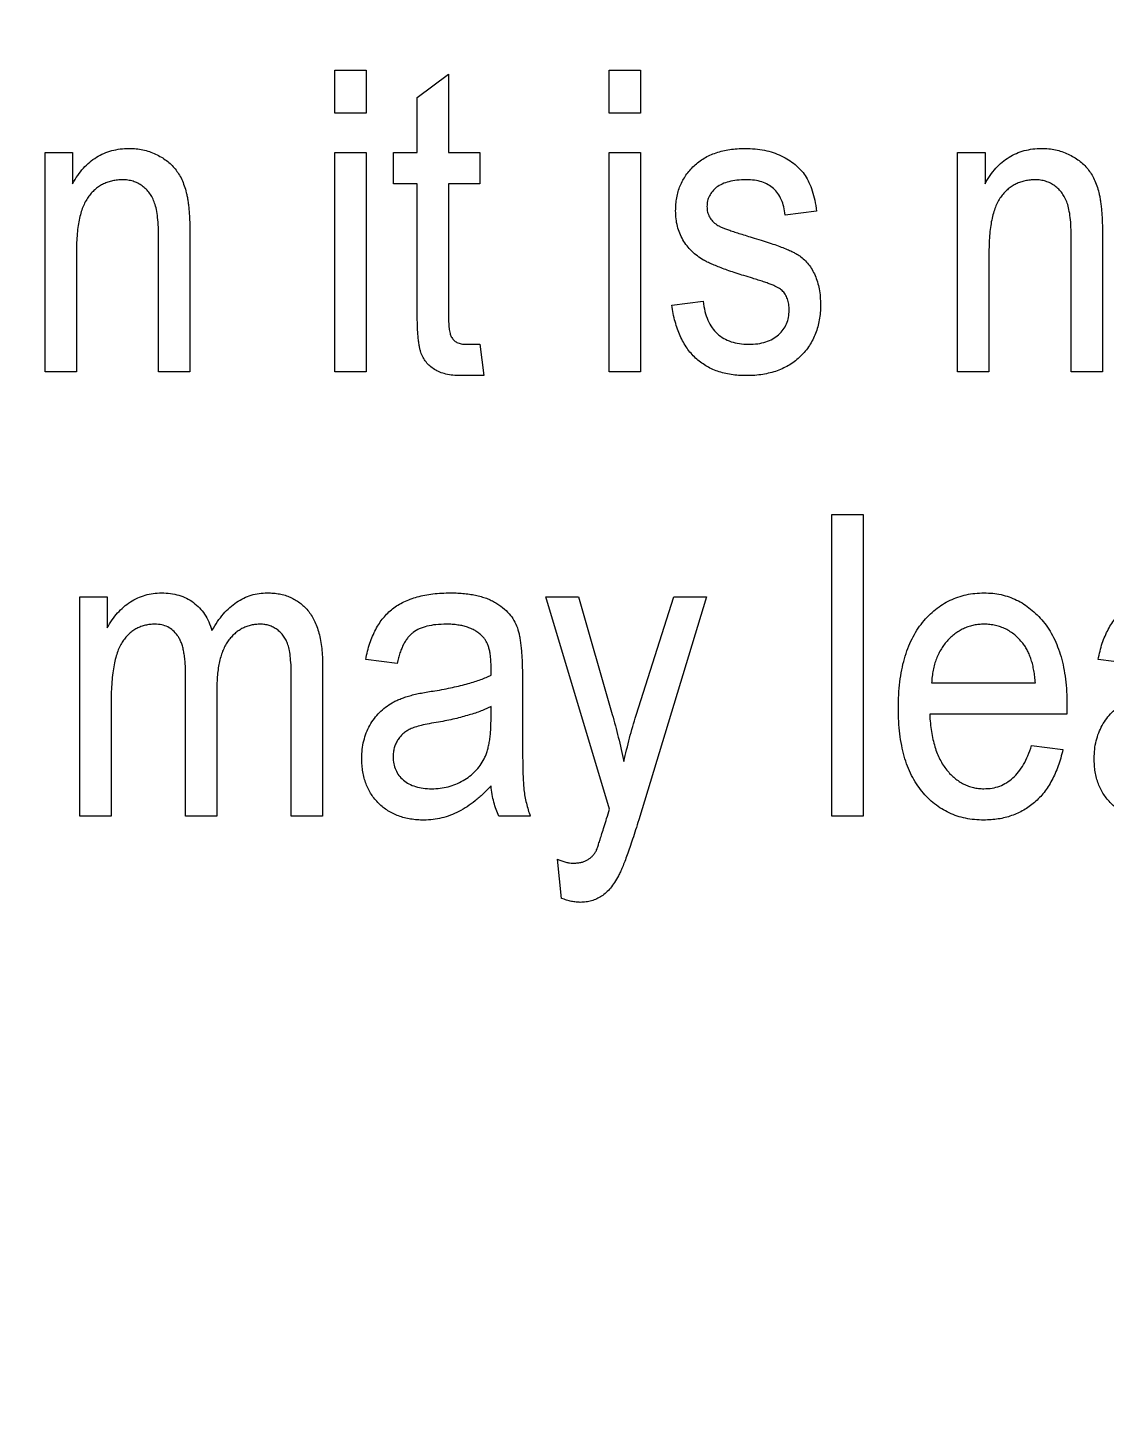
# Model space of a CAD drawing. Header units: millimetres. Extents: x -34 to 34, y -34 to 34.
# Drawn here: x -17.81 to -11.37, y -17.59 to -9.38 of the extents above; entities that cross this region are included whole.
import ezdxf

# ---------------------------------------------------------------- set-up
doc = ezdxf.new("R2010")
doc.units = ezdxf.units.MM

msp = doc.modelspace()

# ---------------------------------------------------------------- linework, layer by layer
at = {"color": 7, "linetype": 'Continuous', "lineweight": 25}
for p, q in [((-15.9736, -9.89), (-15.9736, -9.6332)), ((-15.9736, -9.6332), (-15.7868, -9.6332)), ((-15.7868, -9.6332), (-15.7868, -9.89)), ((-15.4833, -9.7966), (-15.2965, -9.6565)), ((-15.2965, -9.6565), (-15.2965, -10.1235)), ((-14.3392, -9.89), (-14.3392, -9.6332)), ((-14.3392, -9.6332), (-14.1524, -9.6332)), ((-14.1524, -9.6332), (-14.1524, -9.89)), ((-15.4833, -10.1235), (-15.4833, -9.7966)), ((-15.7868, -9.89), (-15.9736, -9.89)), ((-14.1524, -9.89), (-14.3392, -9.89)), ((-17.7014, -11.431), (-17.7014, -10.1235)), ((-17.7014, -10.1235), (-17.5379, -10.1235)), ((-17.5379, -10.1235), (-17.5379, -10.3103)), ((-15.9736, -11.431), (-15.9736, -10.1235)), ((-15.9736, -10.1235), (-15.7868, -10.1235)), ((-15.7868, -10.1235), (-15.7868, -11.431)), ((-15.6234, -10.1235), (-15.4833, -10.1235)), ((-15.6234, -10.3103), (-15.6234, -10.1235)), ((-15.2965, -10.1235), (-15.1097, -10.1235)), ((-15.1097, -10.1235), (-15.1097, -10.3103)), ((-14.3392, -11.431), (-14.3392, -10.1235)), ((-14.3392, -10.1235), (-14.1524, -10.1235)), ((-14.1524, -10.1235), (-14.1524, -11.431)), ((-12.2612, -11.431), (-12.2612, -10.1235)), ((-12.2612, -10.1235), (-12.0977, -10.1235)), ((-12.0977, -10.1235), (-12.0977, -10.3103)), ((-15.4833, -10.3103), (-15.6234, -10.3103)), ((-15.4833, -11.0571), (-15.4833, -10.3103)), ((-15.1097, -10.3103), (-15.2965, -10.3103)), ((-15.2965, -10.3103), (-15.2965, -11.0844)), ((-13.1017, -10.4737), (-13.2885, -10.4971)), ((-17.0243, -11.431), (-17.0243, -10.6364)), ((-16.8375, -10.6306), (-16.8375, -11.431)), ((-11.5841, -11.431), (-11.5841, -10.6364)), ((-11.3973, -10.6306), (-11.3973, -11.431)), ((-17.5146, -10.7174), (-17.5146, -11.431)), ((-12.0744, -10.7174), (-12.0744, -11.431)), ((-13.9656, -11.0341), (-13.7788, -11.0107)), ((-15.191, -11.2676), (-15.1097, -11.2676)), ((-15.1097, -11.2676), (-15.0863, -11.4543)), ((-17.5146, -11.431), (-17.7014, -11.431)), ((-16.8375, -11.431), (-17.0243, -11.431)), ((-15.7868, -11.431), (-15.9736, -11.431)), ((-15.0863, -11.4543), (-15.2246, -11.4543)), ((-14.1524, -11.431), (-14.3392, -11.431)), ((-12.0744, -11.431), (-12.2612, -11.431)), ((-11.3973, -11.431), (-11.5841, -11.431)), ((-13.0114, -14.08), (-13.0114, -12.2822)), ((-13.0114, -12.2822), (-12.8246, -12.2822)), ((-12.8246, -12.2822), (-12.8246, -14.08)), ((-17.4943, -12.7725), (-17.3308, -12.7725)), ((-17.4943, -14.08), (-17.4943, -12.7725)), ((-17.3308, -12.7725), (-17.3308, -12.9567)), ((-14.3368, -14.0377), (-14.7158, -12.7725)), ((-14.7158, -12.7725), (-14.5217, -12.7725)), ((-14.5217, -12.7725), (-14.32, -13.4737)), ((-14.1777, -13.4784), (-13.9526, -12.7725)), ((-13.7585, -12.7725), (-14.1624, -14.1022)), ((-13.9526, -12.7725), (-13.7585, -12.7725)), ((-16.0467, -13.1866), (-16.0467, -14.08)), ((-15.6031, -13.1694), (-15.7898, -13.1461)), ((-15.0427, -13.2395), (-15.0427, -13.1862)), ((-11.2369, -13.1694), (-11.4237, -13.1461)), ((-16.8639, -14.08), (-16.8639, -13.2311)), ((-16.2335, -14.08), (-16.2335, -13.257)), ((-14.8559, -13.2405), (-14.8559, -13.5346)), ((-12.4164, -13.2862), (-11.7973, -13.2862)), ((-16.6771, -13.3208), (-16.6771, -14.08)), ((-17.3075, -13.4022), (-17.3075, -14.08)), ((-15.0427, -13.5039), (-15.0427, -13.4262)), ((-11.6094, -13.4153), (-11.6105, -13.4729)), ((-11.6105, -13.4729), (-12.4277, -13.4729)), ((-11.8206, -13.6597), (-11.6338, -13.6831)), ((-17.3075, -14.08), (-17.4943, -14.08)), ((-16.6771, -14.08), (-16.8639, -14.08)), ((-16.0467, -14.08), (-16.2335, -14.08)), ((-14.8092, -14.08), (-14.996, -14.08)), ((-12.8246, -14.08), (-13.0114, -14.08)), ((-14.6224, -14.5703), (-14.6458, -14.3368))]:
    msp.add_line(p, q, dxfattribs=at)
at = {"color": 7, "linetype": 'Continuous'}
msp.add_circle((0, 0), 34, dxfattribs=at)
at = {"color": 7, "linetype": 'Continuous', "lineweight": 25}
for points, knots in [([(-17.5379, -10.3103), (-17.528, -10.2935), (-17.5087, -10.2611), (-17.4744, -10.2178), (-17.4366, -10.1814), (-17.3958, -10.1514), (-17.3516, -10.128), (-17.3038, -10.1122), (-17.2532, -10.1019), (-17.2183, -10.1007), (-17.2005, -10.1001)], [0, 0, 0, 0, 0.1396, 0.269696, 0.394051, 0.513661, 0.631635, 0.750274, 0.872674, 1, 1, 1, 1]), ([(-17.2005, -10.1001), (-17.1865, -10.1006), (-17.1589, -10.1014), (-17.1184, -10.1078), (-17.0795, -10.1183), (-17.0428, -10.1334), (-17.0085, -10.1515), (-16.9769, -10.1718), (-16.9497, -10.1959), (-16.925, -10.2219), (-16.9041, -10.2518), (-16.8855, -10.2851), (-16.8709, -10.3231), (-16.8606, -10.3574), (-16.8538, -10.3878), (-16.8497, -10.414), (-16.8454, -10.443), (-16.8429, -10.4749), (-16.84, -10.5097), (-16.8389, -10.5474), (-16.8376, -10.588), (-16.8375, -10.6161), (-16.8375, -10.6306)], [0, 0, 0, 0, 0.057076, 0.112243, 0.166711, 0.220738, 0.273946, 0.324397, 0.373587, 0.421633, 0.470319, 0.521782, 0.576728, 0.63569, 0.667677, 0.703855, 0.743388, 0.787184, 0.834397, 0.885486, 0.941017, 1, 1, 1, 1]), ([(-13.9423, -10.473), (-13.9419, -10.4595), (-13.9412, -10.4331), (-13.9359, -10.3944), (-13.9277, -10.3575), (-13.9157, -10.3226), (-13.8997, -10.29), (-13.8811, -10.259), (-13.8586, -10.2301), (-13.8328, -10.2032), (-13.8042, -10.1787), (-13.7723, -10.1578), (-13.738, -10.1399), (-13.7009, -10.1253), (-13.6613, -10.1139), (-13.6192, -10.1062), (-13.5744, -10.1007), (-13.5437, -10.1003), (-13.5278, -10.1001)], [0, 0, 0, 0, 0.064436, 0.125867, 0.185938, 0.24426, 0.301581, 0.35857, 0.416451, 0.475923, 0.535995, 0.595828, 0.657302, 0.7203, 0.78546, 0.85336, 0.924575, 1, 1, 1, 1]), ([(-13.5278, -10.1001), (-13.508, -10.1007), (-13.4693, -10.1019), (-13.4132, -10.1098), (-13.3609, -10.1238), (-13.3126, -10.1431), (-13.2686, -10.1666), (-13.23, -10.1945), (-13.1967, -10.2261), (-13.1685, -10.262), (-13.1455, -10.3043), (-13.1268, -10.3536), (-13.1114, -10.4108), (-13.1051, -10.452), (-13.1017, -10.4737)], [0, 0, 0, 0, 0.094098, 0.183224, 0.267982, 0.350533, 0.429223, 0.50396, 0.575737, 0.645979, 0.719792, 0.80267, 0.895821, 1, 1, 1, 1]), ([(-12.0977, -10.3103), (-12.0878, -10.2935), (-12.0686, -10.2611), (-12.0342, -10.2178), (-11.9965, -10.1814), (-11.9556, -10.1514), (-11.9114, -10.128), (-11.8637, -10.1122), (-11.813, -10.1019), (-11.7781, -10.1007), (-11.7603, -10.1001)], [0, 0, 0, 0, 0.1396, 0.269696, 0.394051, 0.513661, 0.631635, 0.750274, 0.872674, 1, 1, 1, 1]), ([(-11.7603, -10.1001), (-11.7463, -10.1006), (-11.7187, -10.1014), (-11.6782, -10.1078), (-11.6394, -10.1183), (-11.6026, -10.1334), (-11.5684, -10.1515), (-11.5367, -10.1718), (-11.5095, -10.1959), (-11.4848, -10.2219), (-11.4639, -10.2518), (-11.4454, -10.2851), (-11.4308, -10.3231), (-11.4204, -10.3574), (-11.4136, -10.3878), (-11.4096, -10.414), (-11.4052, -10.443), (-11.4027, -10.4749), (-11.3998, -10.5097), (-11.3987, -10.5474), (-11.3974, -10.588), (-11.3974, -10.6161), (-11.3973, -10.6306)], [0, 0, 0, 0, 0.057076, 0.112243, 0.166711, 0.220738, 0.273946, 0.324397, 0.373587, 0.421633, 0.470319, 0.521782, 0.576728, 0.63569, 0.667677, 0.703855, 0.743388, 0.787184, 0.834397, 0.885486, 0.941017, 1, 1, 1, 1]), ([(-17.2391, -10.2869), (-17.2494, -10.2872), (-17.2695, -10.2876), (-17.2987, -10.2926), (-17.3264, -10.3002), (-17.3524, -10.3109), (-17.3771, -10.3243), (-17.3998, -10.3415), (-17.4212, -10.3612), (-17.4405, -10.3844), (-17.4585, -10.4111), (-17.4736, -10.4422), (-17.4862, -10.4776), (-17.4968, -10.5171), (-17.5046, -10.5611), (-17.5103, -10.6093), (-17.5141, -10.6619), (-17.5144, -10.6984), (-17.5146, -10.7174)], [0, 0, 0, 0, 0.053032, 0.104144, 0.15326, 0.201625, 0.249892, 0.298577, 0.348552, 0.40047, 0.45504, 0.51483, 0.579268, 0.649788, 0.726724, 0.810576, 0.901604, 1, 1, 1, 1]), ([(-17.0243, -10.6364), (-17.0245, -10.614), (-17.025, -10.5724), (-17.029, -10.5147), (-17.0365, -10.4667), (-17.0465, -10.4272), (-17.0605, -10.3948), (-17.0774, -10.3669), (-17.098, -10.3429), (-17.1219, -10.3229), (-17.1481, -10.3066), (-17.1768, -10.2953), (-17.2073, -10.288), (-17.2284, -10.2873), (-17.2391, -10.2869)], [0, 0, 0, 0, 0.144217, 0.268382, 0.372345, 0.456741, 0.530103, 0.599047, 0.666277, 0.732998, 0.799118, 0.864162, 0.930883, 1, 1, 1, 1]), ([(-13.5213, -10.2869), (-13.5398, -10.2874), (-13.5745, -10.2884), (-13.6229, -10.2967), (-13.6642, -10.3101), (-13.6978, -10.33), (-13.7235, -10.3545), (-13.742, -10.3822), (-13.7536, -10.4134), (-13.7548, -10.4354), (-13.7555, -10.4467)], [0, 0, 0, 0, 0.174448, 0.326882, 0.461347, 0.581638, 0.691071, 0.792789, 0.893938, 1, 1, 1, 1]), ([(-13.2885, -10.4971), (-13.2911, -10.4805), (-13.2959, -10.4492), (-13.3104, -10.4056), (-13.3315, -10.3689), (-13.3579, -10.3382), (-13.3908, -10.315), (-13.4293, -10.2984), (-13.4735, -10.2885), (-13.5048, -10.2875), (-13.5213, -10.2869)], [0, 0, 0, 0, 0.14289, 0.271578, 0.390469, 0.502571, 0.615208, 0.73219, 0.859187, 1, 1, 1, 1]), ([(-11.799, -10.2869), (-11.8092, -10.2872), (-11.8293, -10.2876), (-11.8585, -10.2926), (-11.8862, -10.3002), (-11.9123, -10.3109), (-11.9369, -10.3243), (-11.9596, -10.3415), (-11.981, -10.3612), (-12.0003, -10.3844), (-12.0183, -10.4111), (-12.0334, -10.4422), (-12.0461, -10.4776), (-12.0567, -10.5171), (-12.0645, -10.5611), (-12.0702, -10.6093), (-12.0739, -10.6619), (-12.0742, -10.6984), (-12.0744, -10.7174)], [0, 0, 0, 0, 0.053032, 0.104144, 0.15326, 0.201625, 0.249892, 0.298577, 0.348552, 0.40047, 0.45504, 0.51483, 0.579268, 0.649788, 0.726724, 0.810576, 0.901604, 1, 1, 1, 1]), ([(-11.5841, -10.6364), (-11.5843, -10.614), (-11.5848, -10.5724), (-11.5888, -10.5147), (-11.5963, -10.4667), (-11.6063, -10.4272), (-11.6203, -10.3948), (-11.6372, -10.3669), (-11.6579, -10.3429), (-11.6817, -10.3229), (-11.7079, -10.3066), (-11.7366, -10.2953), (-11.7671, -10.288), (-11.7882, -10.2873), (-11.799, -10.2869)], [0, 0, 0, 0, 0.144217, 0.268382, 0.372345, 0.456741, 0.530103, 0.599047, 0.666277, 0.732998, 0.799118, 0.864162, 0.930883, 1, 1, 1, 1]), ([(-13.4841, -10.8739), (-13.5011, -10.8687), (-13.5338, -10.8588), (-13.5806, -10.8437), (-13.6232, -10.8297), (-13.6617, -10.8159), (-13.6958, -10.8022), (-13.7263, -10.79), (-13.7526, -10.7781), (-13.7815, -10.7627), (-13.8131, -10.742), (-13.8465, -10.7136), (-13.8752, -10.6811), (-13.8995, -10.6453), (-13.9183, -10.606), (-13.9325, -10.564), (-13.9404, -10.5192), (-13.9417, -10.4886), (-13.9423, -10.473)], [0, 0, 0, 0, 0.080348, 0.154086, 0.221746, 0.283008, 0.338429, 0.387637, 0.431089, 0.468395, 0.535347, 0.601101, 0.665615, 0.730436, 0.795703, 0.861629, 0.92964, 1, 1, 1, 1]), ([(-13.7555, -10.4467), (-13.7549, -10.4577), (-13.7537, -10.4791), (-13.7416, -10.5089), (-13.7228, -10.5354), (-13.7054, -10.5486), (-13.6964, -10.5554)], [0, 0, 0, 0, 0.253335, 0.496023, 0.737057, 1, 1, 1, 1]), ([(-13.6964, -10.5554), (-13.6928, -10.5576), (-13.6843, -10.5625), (-13.6689, -10.5696), (-13.6491, -10.5776), (-13.625, -10.5862), (-13.5968, -10.5963), (-13.5641, -10.6065), (-13.5271, -10.6185), (-13.5009, -10.6262), (-13.487, -10.6302)], [0, 0, 0, 0, 0.056472, 0.132657, 0.228152, 0.343167, 0.4768, 0.631658, 0.805172, 1, 1, 1, 1]), ([(-13.487, -10.6302), (-13.469, -10.6356), (-13.4347, -10.6459), (-13.386, -10.6617), (-13.3426, -10.6766), (-13.3043, -10.6907), (-13.2713, -10.7041), (-13.2437, -10.717), (-13.2207, -10.7282), (-13.1979, -10.7435), (-13.1741, -10.7636), (-13.1493, -10.7909), (-13.1281, -10.8222), (-13.1102, -10.8574), (-13.0961, -10.8963), (-13.0853, -10.9385), (-13.0798, -10.9844), (-13.0789, -11.0162), (-13.0784, -11.0326)], [0, 0, 0, 0, 0.088802, 0.169044, 0.241298, 0.305599, 0.36146, 0.409493, 0.449546, 0.481868, 0.538906, 0.596212, 0.655284, 0.717158, 0.781997, 0.850081, 0.922425, 1, 1, 1, 1]), ([(-13.3079, -10.9462), (-13.3108, -10.9436), (-13.3177, -10.9378), (-13.3309, -10.9302), (-13.3475, -10.9218), (-13.3677, -10.913), (-13.3917, -10.9042), (-13.4192, -10.8941), (-13.4504, -10.8841), (-13.4725, -10.8774), (-13.4841, -10.8739)], [0, 0, 0, 0, 0.061004, 0.141395, 0.237691, 0.352034, 0.486513, 0.638401, 0.810736, 1, 1, 1, 1]), ([(-13.2652, -11.0647), (-13.2656, -11.0526), (-13.2663, -11.0296), (-13.2745, -10.9972), (-13.288, -10.9689), (-13.3013, -10.9537), (-13.3079, -10.9462)], [0, 0, 0, 0, 0.280002, 0.533179, 0.769121, 1, 1, 1, 1]), ([(-15.2246, -11.4543), (-15.24, -11.4541), (-15.2693, -11.4535), (-15.3109, -11.4457), (-15.3482, -11.4351), (-15.3804, -11.4183), (-15.4077, -11.3976), (-15.4308, -11.3737), (-15.4487, -11.3458), (-15.4604, -11.3198), (-15.467, -11.2956), (-15.4712, -11.2732), (-15.4754, -11.247), (-15.4779, -11.2166), (-15.4807, -11.1825), (-15.4818, -11.1443), (-15.4831, -11.1021), (-15.4832, -11.0725), (-15.4833, -11.0571)], [0, 0, 0, 0, 0.082978, 0.158466, 0.227964, 0.292396, 0.353441, 0.412531, 0.471462, 0.531841, 0.565997, 0.606892, 0.654804, 0.709656, 0.771661, 0.840124, 0.916455, 1, 1, 1, 1]), ([(-13.5202, -11.4543), (-13.5357, -11.4539), (-13.5661, -11.4532), (-13.6106, -11.4486), (-13.6524, -11.4401), (-13.692, -11.4289), (-13.7287, -11.4139), (-13.7632, -11.3959), (-13.7948, -11.3742), (-13.8244, -11.3497), (-13.8509, -11.3214), (-13.8753, -11.2902), (-13.8966, -11.2554), (-13.9158, -11.2175), (-13.9321, -11.1763), (-13.9459, -11.1318), (-13.9577, -11.0842), (-13.963, -11.051), (-13.9656, -11.0341)], [0, 0, 0, 0, 0.068598, 0.133768, 0.196572, 0.256229, 0.314602, 0.370895, 0.427188, 0.483069, 0.539889, 0.597519, 0.657405, 0.719194, 0.784329, 0.852247, 0.924462, 1, 1, 1, 1]), ([(-13.7788, -11.0107), (-13.7757, -11.0312), (-13.7697, -11.0699), (-13.7517, -11.1234), (-13.727, -11.1688), (-13.6948, -11.2056), (-13.6561, -11.2338), (-13.6114, -11.2536), (-13.5612, -11.2654), (-13.5258, -11.2668), (-13.5074, -11.2676)], [0, 0, 0, 0, 0.1486602, 0.2817901, 0.4040343, 0.5181502, 0.6308885, 0.7460602, 0.8674902, 1, 1, 1, 1]), ([(-13.0784, -11.0326), (-13.0787, -11.048), (-13.0794, -11.078), (-13.0848, -11.122), (-13.0945, -11.1637), (-13.107, -11.2034), (-13.1242, -11.2405), (-13.1445, -11.2756), (-13.1688, -11.3083), (-13.1965, -11.3386), (-13.2274, -11.3658), (-13.2611, -11.3898), (-13.2977, -11.4095), (-13.3369, -11.4261), (-13.379, -11.4387), (-13.4237, -11.4478), (-13.471, -11.4534), (-13.5035, -11.454), (-13.5202, -11.4543)], [0, 0, 0, 0, 0.066737, 0.130739, 0.192622, 0.252706, 0.311442, 0.370262, 0.428902, 0.488462, 0.548455, 0.608072, 0.667754, 0.729187, 0.792805, 0.858714, 0.927446, 1, 1, 1, 1]), ([(-13.5074, -11.2676), (-13.4891, -11.2669), (-13.4545, -11.2657), (-13.4057, -11.2551), (-13.3632, -11.2374), (-13.328, -11.2117), (-13.3002, -11.1809), (-13.2793, -11.1459), (-13.2674, -11.1065), (-13.2659, -11.0789), (-13.2652, -11.0647)], [0, 0, 0, 0, 0.1542703, 0.2919558, 0.4192903, 0.5397792, 0.6560245, 0.7677851, 0.8804279, 1, 1, 1, 1]), ([(-15.2965, -11.0844), (-15.2963, -11.1007), (-15.2959, -11.1302), (-15.2932, -11.1695), (-15.2891, -11.1999), (-15.2827, -11.2159), (-15.2801, -11.2227)], [0, 0, 0, 0, 0.349051, 0.631075, 0.845143, 1, 1, 1, 1]), ([(-15.2801, -11.2227), (-15.2756, -11.2296), (-15.2668, -11.2434), (-15.2456, -11.2576), (-15.2199, -11.2661), (-15.2011, -11.2671), (-15.191, -11.2676)], [0, 0, 0, 0, 0.23382, 0.463567, 0.713334, 1, 1, 1, 1]), ([(-17.3308, -12.9567), (-17.3216, -12.9408), (-17.3036, -12.9096), (-17.2704, -12.8682), (-17.2336, -12.8324), (-17.1934, -12.8023), (-17.15, -12.7785), (-17.1043, -12.7617), (-17.0566, -12.7508), (-17.0241, -12.7497), (-17.0076, -12.7491)], [0, 0, 0, 0, 0.136597, 0.267048, 0.392852, 0.516746, 0.639191, 0.758621, 0.877822, 1, 1, 1, 1]), ([(-17.0076, -12.7491), (-16.9894, -12.7498), (-16.9543, -12.7511), (-16.9038, -12.762), (-16.8576, -12.7797), (-16.8164, -12.8054), (-16.7798, -12.8374), (-16.7488, -12.8763), (-16.7237, -12.9219), (-16.7122, -12.9554), (-16.7063, -12.9728)], [0, 0, 0, 0, 0.134338, 0.25943, 0.380207, 0.498544, 0.617104, 0.738065, 0.864496, 1, 1, 1, 1]), ([(-16.7063, -12.9728), (-16.6955, -12.955), (-16.6749, -12.9208), (-16.6394, -12.875), (-16.6016, -12.8361), (-16.5611, -12.8043), (-16.5182, -12.7797), (-16.4731, -12.7617), (-16.4255, -12.7514), (-16.3929, -12.7499), (-16.3765, -12.7491)], [0, 0, 0, 0, 0.148308, 0.286062, 0.41412, 0.535686, 0.65307, 0.767214, 0.882142, 1, 1, 1, 1]), ([(-16.3765, -12.7491), (-16.364, -12.7493), (-16.3397, -12.7497), (-16.3043, -12.7551), (-16.2708, -12.7631), (-16.2392, -12.7742), (-16.2102, -12.7897), (-16.1826, -12.8073), (-16.1573, -12.8287), (-16.1341, -12.8534), (-16.1133, -12.8816), (-16.0952, -12.9137), (-16.0805, -12.9498), (-16.0676, -12.9895), (-16.0584, -13.0333), (-16.0514, -13.0808), (-16.0475, -13.1324), (-16.047, -13.1681), (-16.0467, -13.1866)], [0, 0, 0, 0, 0.059735, 0.117086, 0.171872, 0.225368, 0.277453, 0.329879, 0.382627, 0.436445, 0.492507, 0.550938, 0.613103, 0.680096, 0.751376, 0.828259, 0.911021, 1, 1, 1, 1]), ([(-15.7898, -13.1461), (-15.7863, -13.1294), (-15.7793, -13.0968), (-15.766, -13.05), (-15.7494, -13.0067), (-15.7306, -12.967), (-15.7092, -12.9309), (-15.6856, -12.8981), (-15.6587, -12.8693), (-15.6297, -12.8433), (-15.5975, -12.8208), (-15.5621, -12.8016), (-15.5234, -12.7856), (-15.4818, -12.7719), (-15.4366, -12.7621), (-15.3884, -12.7542), (-15.3368, -12.75), (-15.3014, -12.7494), (-15.2831, -12.7491)], [0, 0, 0, 0, 0.071672, 0.139658, 0.204097, 0.265719, 0.323825, 0.380059, 0.434943, 0.488801, 0.543017, 0.599418, 0.657508, 0.718663, 0.78303, 0.85123, 0.923435, 1, 1, 1, 1]), ([(-15.2831, -12.7491), (-15.2689, -12.7494), (-15.2412, -12.7498), (-15.2009, -12.7528), (-15.163, -12.7573), (-15.1274, -12.7642), (-15.0942, -12.7735), (-15.0631, -12.7838), (-15.0344, -12.7966), (-15.0006, -12.8164), (-14.9634, -12.8439), (-14.926, -12.881), (-14.8987, -12.923), (-14.8836, -12.9612), (-14.8756, -12.994), (-14.8701, -13.0213), (-14.8659, -13.0514), (-14.8622, -13.0841), (-14.8594, -13.1195), (-14.8571, -13.1575), (-14.8561, -13.1981), (-14.856, -13.2261), (-14.8559, -13.2405)], [0, 0, 0, 0, 0.055824, 0.1084294, 0.1584204, 0.2055658, 0.2505784, 0.2934156, 0.3341931, 0.3732989, 0.4469443, 0.5150761, 0.5788423, 0.6419937, 0.6749634, 0.7114447, 0.7509729, 0.7941645, 0.8405878, 0.8902753, 0.9432384, 1, 1, 1, 1]), ([(-12.6145, -13.4372), (-12.6141, -13.4101), (-12.6134, -13.3573), (-12.6063, -13.2806), (-12.5951, -13.2089), (-12.5797, -13.1422), (-12.5591, -13.0806), (-12.5344, -13.0238), (-12.5051, -12.9718), (-12.4712, -12.9252), (-12.4336, -12.8841), (-12.3937, -12.848), (-12.3514, -12.8172), (-12.3064, -12.7926), (-12.2592, -12.7728), (-12.2094, -12.759), (-12.1572, -12.7509), (-12.1217, -12.7497), (-12.1037, -12.7491)], [0, 0, 0, 0, 0.084514, 0.164397, 0.239575, 0.310424, 0.377514, 0.441638, 0.503055, 0.562996, 0.620921, 0.676452, 0.730182, 0.783428, 0.835913, 0.88941, 0.943848, 1, 1, 1, 1]), ([(-12.1037, -12.7491), (-12.0864, -12.7496), (-12.0524, -12.7505), (-12.0024, -12.7587), (-11.9547, -12.7723), (-11.9091, -12.791), (-11.8658, -12.8152), (-11.8251, -12.8452), (-11.7862, -12.88), (-11.7498, -12.9201), (-11.7166, -12.9653), (-11.6876, -13.0156), (-11.6637, -13.0708), (-11.6434, -13.1304), (-11.6285, -13.195), (-11.617, -13.2642), (-11.6106, -13.3382), (-11.6098, -13.3891), (-11.6094, -13.4153)], [0, 0, 0, 0, 0.05571, 0.1096942, 0.1626575, 0.2151959, 0.2681752, 0.3220198, 0.377796, 0.4360484, 0.496318, 0.558287, 0.6225024, 0.6899117, 0.7608135, 0.8358625, 0.9157198, 1, 1, 1, 1]), ([(-11.4237, -13.1461), (-11.4201, -13.1294), (-11.4131, -13.0968), (-11.3998, -13.05), (-11.3833, -13.0067), (-11.3645, -12.967), (-11.3431, -12.9309), (-11.3195, -12.8981), (-11.2926, -12.8693), (-11.2636, -12.8433), (-11.2314, -12.8208), (-11.196, -12.8016), (-11.1572, -12.7856), (-11.1156, -12.7719), (-11.0705, -12.7621), (-11.0223, -12.7542), (-10.9707, -12.75), (-10.9352, -12.7494), (-10.917, -12.7491)], [0, 0, 0, 0, 0.071672, 0.139658, 0.204097, 0.265719, 0.323825, 0.380059, 0.434943, 0.488801, 0.543017, 0.599418, 0.657508, 0.718663, 0.78303, 0.85123, 0.923435, 1, 1, 1, 1]), ([(-17.0463, -12.9359), (-17.0561, -12.9362), (-17.0754, -12.9366), (-17.1035, -12.9415), (-17.1298, -12.9495), (-17.1546, -12.9608), (-17.1782, -12.9744), (-17.1997, -12.9923), (-17.2198, -13.0128), (-17.2385, -13.0366), (-17.2551, -13.0647), (-17.2691, -13.0979), (-17.281, -13.136), (-17.2908, -13.1793), (-17.2983, -13.2277), (-17.3037, -13.2813), (-17.3069, -13.34), (-17.3073, -13.3809), (-17.3075, -13.4022)], [0, 0, 0, 0, 0.04911, 0.095801, 0.141392, 0.185846, 0.230919, 0.276977, 0.324509, 0.37369, 0.427175, 0.486573, 0.552646, 0.625949, 0.707486, 0.796363, 0.894011, 1, 1, 1, 1]), ([(-16.8639, -13.2311), (-16.864, -13.218), (-16.8643, -13.193), (-16.8663, -13.1568), (-16.8705, -13.1237), (-16.8753, -13.0934), (-16.8822, -13.0662), (-16.8905, -13.042), (-16.9005, -13.0208), (-16.9151, -12.9969), (-16.9375, -12.9725), (-16.9694, -12.9508), (-17.0064, -12.9379), (-17.0327, -12.9366), (-17.0463, -12.9359)], [0, 0, 0, 0, 0.099448, 0.191613, 0.276791, 0.354092, 0.425988, 0.490936, 0.549546, 0.604214, 0.704853, 0.799955, 0.896347, 1, 1, 1, 1]), ([(-16.4181, -12.9359), (-16.4273, -12.9362), (-16.4456, -12.9367), (-16.4724, -12.9413), (-16.4979, -12.9484), (-16.5221, -12.959), (-16.5449, -12.9719), (-16.5665, -12.9879), (-16.5865, -13.0071), (-16.6056, -13.0288), (-16.6224, -13.0541), (-16.6375, -13.0822), (-16.6497, -13.114), (-16.6595, -13.1492), (-16.6674, -13.1873), (-16.6733, -13.2288), (-16.6765, -13.2737), (-16.6769, -13.3048), (-16.6771, -13.3208)], [0, 0, 0, 0, 0.053154, 0.104824, 0.15567, 0.205101, 0.25578, 0.306207, 0.359071, 0.414525, 0.471864, 0.532792, 0.598031, 0.667009, 0.741937, 0.821647, 0.907783, 1, 1, 1, 1]), ([(-16.2335, -13.257), (-16.2335, -13.2353), (-16.2337, -13.1954), (-16.2378, -13.1406), (-16.2434, -13.0958), (-16.2522, -13.06), (-16.264, -13.0309), (-16.2785, -13.0061), (-16.2967, -12.9851), (-16.3177, -12.9676), (-16.3404, -12.9532), (-16.3652, -12.9433), (-16.3911, -12.9368), (-16.409, -12.9362), (-16.4181, -12.9359)], [0, 0, 0, 0, 0.1546704, 0.2853421, 0.3923611, 0.4766493, 0.5479607, 0.6157558, 0.6810613, 0.7458038, 0.8101779, 0.8721322, 0.9355614, 1, 1, 1, 1]), ([(-15.3094, -12.9359), (-15.3301, -12.9363), (-15.3689, -12.937), (-15.423, -12.9468), (-15.4692, -12.9614), (-15.5018, -12.98), (-15.5235, -12.9987), (-15.5384, -13.0151), (-15.5519, -13.0343), (-15.5643, -13.0561), (-15.576, -13.0804), (-15.586, -13.1078), (-15.5957, -13.1375), (-15.6005, -13.1585), (-15.6031, -13.1694)], [0, 0, 0, 0, 0.148259, 0.277447, 0.392322, 0.49422, 0.543638, 0.596671, 0.652267, 0.711588, 0.776271, 0.845196, 0.920134, 1, 1, 1, 1]), ([(-15.0927, -13.0096), (-15.0987, -13.0037), (-15.111, -12.9918), (-15.1325, -12.9769), (-15.1563, -12.9642), (-15.1823, -12.9535), (-15.2106, -12.9454), (-15.2415, -12.9403), (-15.2746, -12.9364), (-15.2976, -12.9361), (-15.3094, -12.9359)], [0, 0, 0, 0, 0.107542, 0.217679, 0.332152, 0.451075, 0.575251, 0.707563, 0.849518, 1, 1, 1, 1]), ([(-12.103, -12.9359), (-12.1133, -12.9362), (-12.1338, -12.9368), (-12.1638, -12.9411), (-12.1925, -12.9491), (-12.2204, -12.959), (-12.2466, -12.9729), (-12.2722, -12.9889), (-12.2962, -13.0084), (-12.3191, -13.0306), (-12.3402, -13.0551), (-12.3585, -13.0822), (-12.3746, -13.111), (-12.3883, -13.1419), (-12.3991, -13.1751), (-12.4073, -13.2104), (-12.4138, -13.2475), (-12.4155, -13.2731), (-12.4164, -13.2862)], [0, 0, 0, 0, 0.059496, 0.117439, 0.173917, 0.230546, 0.287144, 0.344361, 0.403544, 0.464857, 0.527346, 0.58921, 0.652435, 0.71661, 0.783604, 0.852624, 0.924924, 1, 1, 1, 1]), ([(-11.8724, -13.0497), (-11.88, -13.0407), (-11.895, -13.023), (-11.9198, -12.9994), (-11.9468, -12.9801), (-11.9749, -12.9638), (-12.0048, -12.9515), (-12.036, -12.942), (-12.069, -12.9371), (-12.0915, -12.9363), (-12.103, -12.9359)], [0, 0, 0, 0, 0.132804, 0.260544, 0.383948, 0.505265, 0.625434, 0.746635, 0.871231, 1, 1, 1, 1]), ([(-15.0427, -13.1862), (-15.0428, -13.1761), (-15.0429, -13.1567), (-15.0458, -13.1288), (-15.0491, -13.1032), (-15.0545, -13.0798), (-15.062, -13.0589), (-15.0702, -13.04), (-15.0803, -13.0235), (-15.0886, -13.0141), (-15.0927, -13.0096)], [0, 0, 0, 0, 0.161267, 0.309516, 0.446865, 0.574548, 0.691884, 0.800555, 0.903503, 1, 1, 1, 1]), ([(-11.7973, -13.2862), (-11.7985, -13.2734), (-11.8008, -13.2486), (-11.8064, -13.2127), (-11.813, -13.1792), (-11.822, -13.1483), (-11.832, -13.1199), (-11.8439, -13.0942), (-11.8567, -13.0705), (-11.8673, -13.0566), (-11.8724, -13.0497)], [0, 0, 0, 0, 0.153117, 0.296903, 0.433148, 0.55985, 0.680043, 0.79167, 0.898167, 1, 1, 1, 1]), ([(-15.3783, -13.3328), (-15.3598, -13.3297), (-15.3241, -13.3236), (-15.2727, -13.3128), (-15.2249, -13.302), (-15.1812, -13.2903), (-15.1409, -13.2787), (-15.1047, -13.2663), (-15.072, -13.2539), (-15.0521, -13.2441), (-15.0427, -13.2395)], [0, 0, 0, 0, 0.161132, 0.311379, 0.450631, 0.581265, 0.699834, 0.810076, 0.909893, 1, 1, 1, 1]), ([(-15.8132, -13.7363), (-15.8127, -13.7182), (-15.8118, -13.6828), (-15.8022, -13.6315), (-15.7875, -13.5833), (-15.766, -13.5386), (-15.7396, -13.4979), (-15.7085, -13.4615), (-15.6729, -13.43), (-15.6395, -13.4076), (-15.6098, -13.392), (-15.5846, -13.3812), (-15.5568, -13.3711), (-15.5265, -13.3615), (-15.4933, -13.3533), (-15.4574, -13.3456), (-15.4188, -13.3387), (-15.3921, -13.3348), (-15.3783, -13.3328)], [0, 0, 0, 0, 0.082234, 0.160067, 0.235715, 0.310162, 0.38384, 0.454974, 0.526416, 0.598714, 0.636677, 0.678142, 0.722779, 0.770713, 0.82244, 0.877675, 0.937024, 1, 1, 1, 1]), ([(-11.447, -13.7363), (-11.4466, -13.7182), (-11.4456, -13.6828), (-11.436, -13.6315), (-11.4213, -13.5833), (-11.3999, -13.5386), (-11.3734, -13.4979), (-11.3424, -13.4615), (-11.3067, -13.43), (-11.2733, -13.4076), (-11.2437, -13.392), (-11.2185, -13.3812), (-11.1907, -13.3711), (-11.1603, -13.3615), (-11.1271, -13.3533), (-11.0912, -13.3456), (-11.0527, -13.3387), (-11.0259, -13.3348), (-11.0122, -13.3328)], [0, 0, 0, 0, 0.082234, 0.160067, 0.235715, 0.310162, 0.38384, 0.454974, 0.526416, 0.598714, 0.636677, 0.678142, 0.722779, 0.770713, 0.82244, 0.877675, 0.937024, 1, 1, 1, 1]), ([(-15.0427, -13.4262), (-15.052, -13.4308), (-15.0714, -13.4404), (-15.1025, -13.4535), (-15.1369, -13.4659), (-15.1746, -13.4773), (-15.2154, -13.4892), (-15.2595, -13.5), (-15.3067, -13.5102), (-15.3393, -13.5164), (-15.3561, -13.5196)], [0, 0, 0, 0, 0.094992, 0.197636, 0.308786, 0.428717, 0.55824, 0.696859, 0.843641, 1, 1, 1, 1]), ([(-12.1055, -14.1033), (-12.1241, -14.1029), (-12.1604, -14.102), (-12.2136, -14.0937), (-12.2642, -14.0805), (-12.3117, -14.0611), (-12.3567, -14.037), (-12.3992, -14.0075), (-12.4385, -13.9723), (-12.4751, -13.9321), (-12.5081, -13.8868), (-12.5365, -13.8363), (-12.5611, -13.7815), (-12.5806, -13.7216), (-12.5959, -13.6572), (-12.6066, -13.588), (-12.6133, -13.5142), (-12.6141, -13.4633), (-12.6145, -13.4372)], [0, 0, 0, 0, 0.058734, 0.115345, 0.170494, 0.224181, 0.278063, 0.332137, 0.387914, 0.445297, 0.504439, 0.565292, 0.628705, 0.694986, 0.764829, 0.838697, 0.916978, 1, 1, 1, 1]), ([(-15.3561, -13.5196), (-15.3747, -13.5227), (-15.409, -13.5283), (-15.456, -13.5378), (-15.4939, -13.5485), (-15.5239, -13.5599), (-15.5477, -13.5734), (-15.568, -13.5888), (-15.5857, -13.6068), (-15.6002, -13.6273), (-15.612, -13.6496), (-15.6206, -13.6737), (-15.6252, -13.6994), (-15.626, -13.7171), (-15.6264, -13.7261)], [0, 0, 0, 0, 0.14934, 0.275223, 0.379381, 0.460149, 0.528661, 0.595254, 0.661259, 0.727482, 0.793768, 0.860117, 0.928629, 1, 1, 1, 1]), ([(-15.3962, -13.9166), (-15.3795, -13.9161), (-15.3466, -13.9151), (-15.2984, -13.9055), (-15.2524, -13.8907), (-15.2095, -13.8693), (-15.1702, -13.8434), (-15.1358, -13.8128), (-15.1067, -13.7782), (-15.0869, -13.7458), (-15.0739, -13.7174), (-15.0655, -13.6936), (-15.0589, -13.6675), (-15.0523, -13.6394), (-15.0483, -13.6087), (-15.0449, -13.5759), (-15.0432, -13.5407), (-15.0429, -13.5165), (-15.0427, -13.5039)], [0, 0, 0, 0, 0.080989, 0.159694, 0.23733, 0.314925, 0.391527, 0.46509, 0.537554, 0.610123, 0.648415, 0.689106, 0.732481, 0.779017, 0.829093, 0.882471, 0.939203, 1, 1, 1, 1]), ([(-14.8559, -13.5346), (-14.856, -13.5592), (-14.8561, -13.6059), (-14.8551, -13.6724), (-14.8546, -13.7317), (-14.8533, -13.784), (-14.8526, -13.8291), (-14.8505, -13.8671), (-14.849, -13.8979), (-14.8449, -13.9427), (-14.8339, -14.0035), (-14.8175, -14.0545), (-14.8092, -14.08)], [0, 0, 0, 0, 0.133924, 0.254596, 0.362671, 0.4575, 0.539735, 0.608765, 0.664555, 0.707833, 0.854007, 1, 1, 1, 1]), ([(-14.32, -13.4737), (-14.3076, -13.5188), (-14.2821, -13.6118), (-14.2611, -13.7058), (-14.2503, -13.7542)], [0, 0, 0, 0, 0.485758, 1, 1, 1, 1]), ([(-14.2503, -13.7542), (-14.2398, -13.7075), (-14.2189, -13.6147), (-14.1914, -13.5236), (-14.1777, -13.4784)], [0, 0, 0, 0, 0.503415, 1, 1, 1, 1]), ([(-12.4277, -13.4729), (-12.4266, -13.4907), (-12.4244, -13.5253), (-12.4176, -13.5753), (-12.4093, -13.6221), (-12.3973, -13.6653), (-12.3837, -13.7053), (-12.3672, -13.7419), (-12.3484, -13.7753), (-12.3266, -13.8049), (-12.3034, -13.8312), (-12.2785, -13.854), (-12.2524, -13.8731), (-12.2252, -13.8889), (-12.197, -13.9015), (-12.1673, -13.9102), (-12.1363, -13.9155), (-12.1152, -13.9162), (-12.1044, -13.9166)], [0, 0, 0, 0, 0.087615, 0.170302, 0.248233, 0.321396, 0.390473, 0.456094, 0.518813, 0.578779, 0.636426, 0.691492, 0.744156, 0.795371, 0.845741, 0.896295, 0.947255, 1, 1, 1, 1]), ([(-11.6338, -13.6831), (-11.6379, -13.6999), (-11.6457, -13.7329), (-11.6612, -13.7803), (-11.6786, -13.8246), (-11.6987, -13.8656), (-11.7211, -13.9034), (-11.7454, -13.9382), (-11.7725, -13.9698), (-11.8022, -13.9978), (-11.8336, -14.0228), (-11.8671, -14.0445), (-11.9024, -14.0627), (-11.9396, -14.0773), (-11.9784, -14.0891), (-12.0191, -14.0975), (-12.0618, -14.1021), (-12.0908, -14.1029), (-12.1055, -14.1033)], [0, 0, 0, 0, 0.075174, 0.14731, 0.216045, 0.281929, 0.345137, 0.40652, 0.466426, 0.525438, 0.583328, 0.640593, 0.698215, 0.755575, 0.814041, 0.873896, 0.936055, 1, 1, 1, 1]), ([(-12.1044, -13.9166), (-12.0881, -13.9158), (-12.0561, -13.9144), (-12.0101, -13.902), (-11.968, -13.8815), (-11.9299, -13.8529), (-11.8961, -13.8161), (-11.8666, -13.7712), (-11.8405, -13.7186), (-11.8274, -13.68), (-11.8206, -13.6597)], [0, 0, 0, 0, 0.1186653, 0.2319162, 0.3428354, 0.456337, 0.5756178, 0.7041314, 0.8450426, 1, 1, 1, 1]), ([(-15.4418, -14.1033), (-15.4556, -14.1031), (-15.4824, -14.1027), (-15.5217, -14.0976), (-15.5589, -14.0903), (-15.5939, -14.0791), (-15.6269, -14.0654), (-15.6576, -14.0481), (-15.6864, -14.0279), (-15.7125, -14.0045), (-15.7363, -13.9788), (-15.7568, -13.9504), (-15.7745, -13.92), (-15.7887, -13.8873), (-15.7995, -13.8525), (-15.8077, -13.8157), (-15.8125, -13.7767), (-15.8129, -13.75), (-15.8132, -13.7363)], [0, 0, 0, 0, 0.069938, 0.136607, 0.20102, 0.262641, 0.323067, 0.382603, 0.441637, 0.501221, 0.560761, 0.619651, 0.678956, 0.739059, 0.800679, 0.864011, 0.930681, 1, 1, 1, 1]), ([(-15.6264, -13.7261), (-15.6259, -13.74), (-15.6248, -13.7666), (-15.6122, -13.8042), (-15.5933, -13.8378), (-15.5659, -13.8662), (-15.532, -13.889), (-15.4917, -13.9049), (-15.4458, -13.915), (-15.4133, -13.916), (-15.3962, -13.9166)], [0, 0, 0, 0, 0.122874, 0.236599, 0.349183, 0.464109, 0.584274, 0.71059, 0.848047, 1, 1, 1, 1]), ([(-11.0757, -14.1033), (-11.0894, -14.1031), (-11.1163, -14.1027), (-11.1556, -14.0976), (-11.1928, -14.0903), (-11.2277, -14.0791), (-11.2608, -14.0654), (-11.2915, -14.0481), (-11.3203, -14.0279), (-11.3464, -14.0045), (-11.3702, -13.9788), (-11.3907, -13.9504), (-11.4083, -13.92), (-11.4226, -13.8873), (-11.4334, -13.8525), (-11.4416, -13.8157), (-11.4463, -13.7767), (-11.4468, -13.75), (-11.447, -13.7363)], [0, 0, 0, 0, 0.069938, 0.136607, 0.20102, 0.262641, 0.323067, 0.382603, 0.441637, 0.501221, 0.560761, 0.619651, 0.678956, 0.739059, 0.800679, 0.864011, 0.930681, 1, 1, 1, 1]), ([(-15.0427, -13.8998), (-15.058, -13.9158), (-15.0878, -13.9471), (-15.1355, -13.9885), (-15.1841, -14.0238), (-15.2338, -14.0529), (-15.2845, -14.0753), (-15.3359, -14.0916), (-15.3885, -14.1014), (-15.424, -14.1027), (-15.4418, -14.1033)], [0, 0, 0, 0, 0.144192, 0.280329, 0.40997, 0.534278, 0.653528, 0.769514, 0.884388, 1, 1, 1, 1]), ([(-14.996, -14.08), (-15.0017, -14.0668), (-15.0135, -14.0399), (-15.0263, -13.9963), (-15.0367, -13.9494), (-15.0407, -13.9166), (-15.0427, -13.8998)], [0, 0, 0, 0, 0.230051, 0.470725, 0.728244, 1, 1, 1, 1]), ([(-14.1624, -14.1022), (-14.1686, -14.1222), (-14.1804, -14.1604), (-14.1978, -14.2152), (-14.2146, -14.2647), (-14.2303, -14.3091), (-14.2448, -14.3483), (-14.2581, -14.3824), (-14.271, -14.411), (-14.286, -14.4419), (-14.3052, -14.4742), (-14.329, -14.508), (-14.3553, -14.5353), (-14.3828, -14.5573), (-14.4123, -14.5735), (-14.4433, -14.5854), (-14.4763, -14.5925), (-14.499, -14.5933), (-14.5104, -14.5937)], [0, 0, 0, 0, 0.096733, 0.185437, 0.2663, 0.338626, 0.403493, 0.459866, 0.508018, 0.548824, 0.61876, 0.682075, 0.739835, 0.793582, 0.844513, 0.895141, 0.946949, 1, 1, 1, 1]), ([(-14.4163, -14.2876), (-14.4153, -14.2853), (-14.4124, -14.2785), (-14.4073, -14.2648), (-14.4006, -14.2441), (-14.3919, -14.2163), (-14.3809, -14.1816), (-14.3678, -14.1399), (-14.3527, -14.0911), (-14.3423, -14.0563), (-14.3368, -14.0377)], [0, 0, 0, 0, 0.028671, 0.08369, 0.167252, 0.278096, 0.41665, 0.584242, 0.777803, 1, 1, 1, 1]), ([(-14.6458, -14.3368), (-14.6373, -14.3404), (-14.6212, -14.3472), (-14.5975, -14.3544), (-14.5757, -14.3592), (-14.5616, -14.3599), (-14.5549, -14.3602)], [0, 0, 0, 0, 0.291368, 0.5541954, 0.7868806, 1, 1, 1, 1]), ([(-14.5549, -14.3602), (-14.5468, -14.36), (-14.5311, -14.3596), (-14.5088, -14.3564), (-14.4888, -14.3509), (-14.4708, -14.3431), (-14.4547, -14.3329), (-14.4402, -14.3201), (-14.4269, -14.3052), (-14.4199, -14.2935), (-14.4163, -14.2876)], [0, 0, 0, 0, 0.148129, 0.284317, 0.408101, 0.52382, 0.63901, 0.753287, 0.873796, 1, 1, 1, 1]), ([(-14.5104, -14.5937), (-14.519, -14.5934), (-14.5367, -14.5927), (-14.5641, -14.588), (-14.593, -14.5808), (-14.6124, -14.5739), (-14.6224, -14.5703)], [0, 0, 0, 0, 0.222474, 0.463479, 0.722056, 1, 1, 1, 1])]:
    msp.add_open_spline(points, degree=3, knots=knots, dxfattribs=at)

doc.saveas('drawing.dxf')
